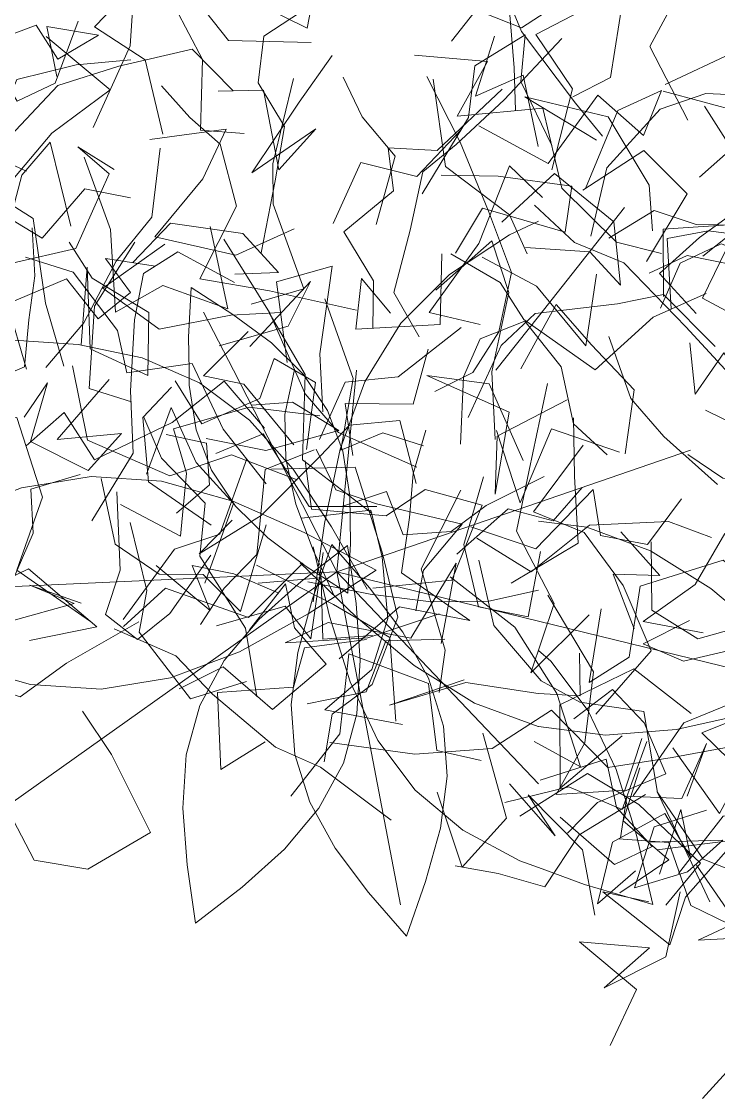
# Model space of a CAD drawing. Header units: metres. Extents: x 0 to 46.1, y -33.1 to 1.9.
# Drawn here: x 41.743 to 42.089, y -20.361 to -19.827 of the extents above; entities that cross this region are included whole.
import ezdxf

# ---------------------------------------------------------------- set-up
doc = ezdxf.new("R2010")
doc.units = ezdxf.units.M
doc.header["$LTSCALE"] = 0.02
doc.layers.add('AB_EXT_MASSIF', color=8, linetype='Continuous', lineweight=9)
doc.layers.add('BLOC_FEUILLAGE', color=7, linetype='Continuous', lineweight=13)
doc.layers.add('ARCHIBOOKS_ARBRE', color=7, linetype='Continuous')

# ---------------------------------------------------------------- blocks, each defined once
blk = doc.blocks.new('AB_ALPHA_11ed163862f4b453')
at = {"layer": 'BLOC_FEUILLAGE', "color": 8, "lineweight": 13, "true_color": 0x878787, "transparency": 33554585}
for points in [[(-1.1501, -0.0089), (-1.2528, -0.0525), (-1.2986, -0.128), (-1.354, -0.178), (-1.3929, -0.2722), (-1.4555, -0.337), (-1.4876, -0.2832)], [(-1.4609, -0.3551), (-1.5456, -0.2967), (-1.5539, -0.2079), (-1.5642, -0.1589), (-1.6355, -0.0794), (-1.6917, -0.0307)], [(-1.5211, -0.0907), (-1.4232, -0.0669), (-1.5066, -0.1182), (-1.5953, -0.1606), (-1.6517, -0.2359), (-1.7453, -0.2959)], [(-1.7595, -0.0999), (-1.8043, -0.1332), (-1.8065, -0.217), (-1.7551, -0.2242), (-1.689, -0.1752)], [(-1.5819, -0.1146), (-1.579, -0.2264), (-1.5856, -0.2992), (-1.6354, -0.3712), (-1.5919, -0.4042)], [(-1.7488, -0.2183), (-1.7252, -0.1596), (-1.6774, -0.2034), (-1.736, -0.201), (-1.7356, -0.1508), (-1.7884, -0.139)], [(-1.7328, -0.1692), (-1.7023, -0.2683), (-1.7922, -0.2738), (-1.8908, -0.3034), (-1.8693, -0.3498), (-1.9134, -0.4465), (-1.9371, -0.5245)], [(-2.0249, -0.1837), (-1.9313, -0.2339), (-1.8468, -0.2512), (-1.7538, -0.2284), (-1.677, -0.2494), (-1.5894, -0.2815), (-1.5746, -0.3524)], [(-1.6771, -0.3499), (-1.6454, -0.2607), (-1.6759, -0.1919), (-1.6214, -0.1793)], [(-1.6603, -0.251), (-1.7206, -0.2192), (-1.7924, -0.1945), (-1.8737, -0.2506), (-1.8441, -0.2962)], [(-1.9927, -0.3928), (-2.0627, -0.3318), (-1.9715, -0.3936), (-1.8976, -0.3391), (-1.8518, -0.2971), (-1.7999, -0.282), (-1.8351, -0.3835)], [(-1.7517, -0.354), (-1.7742, -0.3058), (-1.7601, -0.3551), (-1.845, -0.4101), (-1.9211, -0.3824), (-1.9703, -0.3115)], [(-1.6459, -0.2986), (-1.6379, -0.3508), (-1.6242, -0.3992), (-1.6494, -0.4748), (-1.7366, -0.5253), (-1.6721, -0.5851), (-1.5944, -0.664)], [(-1.7748, -0.3205), (-1.7962, -0.4138), (-1.8467, -0.5033), (-1.7796, -0.5076), (-1.7277, -0.5754), (-1.6904, -0.4781)], [(-1.4371, -0.316), (-1.5059, -0.3164), (-1.5435, -0.3609), (-1.5454, -0.4243), (-1.592, -0.4745), (-1.6551, -0.5397)], [(-1.155, -0.3192), (-1.2345, -0.3682), (-1.2839, -0.4093), (-1.232, -0.4818), (-1.1705, -0.4817), (-1.2292, -0.4443)], [(-1.8956, -0.3302), (-1.8732, -0.3764), (-1.7954, -0.354), (-1.7541, -0.3944)], [(-1.6046, -0.5373), (-1.6832, -0.5252), (-1.7549, -0.4514), (-1.6659, -0.4233), (-1.608, -0.3877), (-1.6943, -0.3468)], [(-1.4478, -0.3827), (-1.5138, -0.4087), (-1.6107, -0.4505), (-1.5144, -0.448), (-1.5807, -0.4655), (-1.5426, -0.3721), (-1.5907, -0.3425)], [(-1.8765, -0.3591), (-1.906, -0.4108), (-1.9424, -0.4526), (-1.9783, -0.4985), (-2.0861, -0.4796), (-2.1035, -0.5755), (-2.1451, -0.6156)], [(-1.9566, -0.5137), (-1.8868, -0.4928), (-1.8118, -0.4504), (-1.7447, -0.4288), (-1.6896, -0.3629)], [(-1.9033, -0.385), (-1.8639, -0.4331), (-1.8572, -0.5234), (-1.8758, -0.5739), (-1.8015, -0.6084), (-1.8139, -0.6976), (-1.8062, -0.7836)], [(-1.5034, -0.3803), (-1.5828, -0.455), (-1.6098, -0.4972), (-1.6352, -0.6063), (-1.7001, -0.5866)], [(-1.294, -0.5636), (-1.2667, -0.5183), (-1.2157, -0.4242), (-1.1663, -0.3746)], [(-1.2046, -0.4468), (-1.2154, -0.3824), (-1.2345, -0.4858), (-1.2268, -0.5965), (-1.2211, -0.6492)], [(-1.8478, -0.3992), (-1.8481, -0.452), (-1.8124, -0.5262), (-1.8561, -0.591), (-1.8979, -0.5242), (-1.8459, -0.4372), (-1.9048, -0.514)], [(-1.5162, -0.5884), (-1.4505, -0.5299), (-1.4582, -0.4665), (-1.4509, -0.4125)], [(-1.7742, -0.4825), (-1.8209, -0.4407), (-1.818, -0.4927), (-1.8693, -0.4986), (-1.8751, -0.4353), (-1.9536, -0.4214), (-1.978, -0.5024)], [(-1.1205, -0.4815), (-1.1589, -0.4154), (-1.2168, -0.4152), (-1.314, -0.4483)], [(-1.362, -0.4376), (-1.2904, -0.4939), (-1.3589, -0.5301), (-1.2641, -0.5798), (-1.2984, -0.6758), (-1.2782, -0.7691), (-1.2386, -0.8112)], [(-1.8908, -0.6074), (-1.926, -0.5648), (-1.8648, -0.4828), (-1.7794, -0.4435)], [(-1.7952, -0.463), (-1.7293, -0.4479), (-1.6611, -0.5076), (-1.6503, -0.5719), (-1.6969, -0.5443)], [(-1.0502, -0.4483), (-1.1456, -0.5059), (-1.2215, -0.4984), (-1.2203, -0.5799), (-1.2964, -0.6499)], [(-1.7495, -0.4658), (-1.8438, -0.4697), (-1.8127, -0.5503), (-1.7287, -0.5842), (-1.675, -0.6152)], [(-0.9759, -0.5122), (-1.0488, -0.4614), (-1.104, -0.5167), (-1.1731, -0.5936), (-1.2252, -0.5884)], [(-2.0826, -0.8067), (-2.1238, -0.7051), (-2.0476, -0.6463), (-2.0207, -0.5462), (-2.0837, -0.5189), (-2.1632, -0.4772)], [(-1.5681, -0.8014), (-1.5156, -0.8073), (-1.4611, -0.783), (-1.4079, -0.7294), (-1.3903, -0.6501), (-1.3734, -0.5593), (-1.3636, -0.4684)], [(-1.3586, -0.4756), (-1.4048, -0.5746), (-1.3709, -0.6681), (-1.3791, -0.7207)], [(-1.2947, -0.6165), (-1.2623, -0.532), (-1.3261, -0.522), (-1.2658, -0.4723)], [(-2.0126, -0.7044), (-1.9238, -0.6618), (-1.8844, -0.5954), (-1.8324, -0.5241), (-1.7916, -0.4817), (-1.7413, -0.4827), (-1.703, -0.5527)], [(-1.4476, -0.5873), (-1.348, -0.5393), (-1.3063, -0.4897), (-1.233, -0.4913), (-1.2691, -0.5373), (-1.2798, -0.6247)], [(-1.1215, -0.6903), (-1.1111, -0.5881), (-1.0255, -0.5408), (-0.95, -0.4858)], [(-1.6847, -0.5006), (-1.6868, -0.6076), (-1.7046, -0.7164), (-1.6958, -0.7791), (-1.6378, -0.8681)], [(-1.5899, -0.6938), (-1.5571, -0.6448), (-1.5549, -0.574), (-1.4754, -0.5649), (-1.4518, -0.5164), (-1.4028, -0.5522), (-1.2936, -0.5328)], [(-1.5605, -0.5582), (-1.4902, -0.5134), (-1.4416, -0.5655), (-1.3637, -0.5471)], [(-1.1973, -0.5201), (-1.2989, -0.545), (-1.3789, -0.5588), (-1.4321, -0.565), (-1.4848, -0.6171), (-1.5438, -0.6707), (-1.5475, -0.734)], [(-2.0129, -0.5509), (-1.9656, -0.5308), (-2.0225, -0.5803), (-1.9822, -0.6495), (-1.9225, -0.6333), (-1.9936, -0.5963), (-1.899, -0.5688)], [(-1.9277, -0.53), (-1.9627, -0.6175), (-1.9011, -0.7102), (-1.8224, -0.7301), (-1.771, -0.8005)], [(-2.1396, -0.5528), (-2.1698, -0.6527), (-2.2179, -0.7424), (-2.1633, -0.7545), (-2.0865, -0.7784), (-2.1205, -0.7292), (-2.079, -0.7827)], [(-1.3425, -0.5549), (-1.2959, -0.6408), (-1.1981, -0.6036), (-1.1779, -0.6762), (-1.1288, -0.6414), (-1.1876, -0.6331), (-1.2739, -0.6922)], [(-1.2328, -0.7814), (-1.2055, -0.7316), (-1.2019, -0.6329), (-1.2753, -0.5559), (-1.23, -0.6495)], [(-2.0301, -0.5817), (-1.9682, -0.573), (-1.9685, -0.6424), (-1.8623, -0.6562), (-1.7804, -0.6484), (-1.7701, -0.7246)], [(-1.7021, -0.6714), (-1.6586, -0.5804), (-1.5903, -0.6019), (-1.6624, -0.6846), (-1.6984, -0.747)], [(-1.4532, -0.6715), (-1.3948, -0.6431), (-1.3246, -0.724), (-1.2868, -0.6805), (-1.3564, -0.6203), (-1.4152, -0.5808)], [(-1.7508, -0.762), (-1.762, -0.665), (-1.7983, -0.6289), (-1.7218, -0.613)], [(-1.7617, -0.6084), (-1.6766, -0.6345), (-1.6233, -0.6031), (-1.7302, -0.6297)], [(-1.6873, -0.6076), (-1.6915, -0.6964), (-1.7521, -0.7831), (-1.7157, -0.8855)], [(-1.8911, -0.7897), (-1.927, -0.7019), (-1.8895, -0.6314), (-1.8393, -0.6192)], [(-1.8312, -0.6151), (-1.8325, -0.6775), (-1.7548, -0.6906), (-1.7132, -0.6586), (-1.6864, -0.7116), (-1.7407, -0.7753)], [(-1.4758, -0.7626), (-1.5207, -0.7154), (-1.4221, -0.6775), (-1.3378, -0.6174), (-1.3247, -0.6724)], [(-2.2205, -0.663), (-2.1374, -0.7146), (-2.0821, -0.6775), (-2.0544, -0.63), (-1.9932, -0.6483)], [(-1.9598, -0.999), (-1.9251, -0.9198), (-1.924, -0.8141), (-1.8824, -0.7624), (-1.8976, -0.6864), (-1.8883, -0.6318)], [(-1.9242, -0.6926), (-1.8532, -0.6401), (-1.8647, -0.7142), (-1.8531, -0.782), (-1.937, -0.8457)], [(-1.6164, -0.8506), (-1.6502, -0.8096), (-1.7057, -0.7991), (-1.6442, -0.733), (-1.62, -0.6307)], [(-1.5611, -0.69), (-1.5682, -0.6344), (-1.6083, -0.6832), (-1.5172, -0.7354), (-1.4678, -0.6632)], [(-1.0867, -0.8152), (-1.0557, -0.7233), (-1.0037, -0.7518), (-1.0245, -0.6513), (-1.1208, -0.6377)], [(-1.1275, -0.6434), (-1.0592, -0.7192), (-1.0594, -0.7983), (-1.1115, -0.8204)], [(-1.8336, -0.8264), (-1.919, -0.8991), (-1.9327, -0.8355), (-1.9784, -0.8054), (-2.0039, -0.7442), (-1.9741, -0.6668)], [(-1.9716, -0.7069), (-1.9306, -0.7802), (-1.8817, -0.7187), (-1.8654, -0.6637), (-1.772, -0.6924), (-1.7042, -0.7491)], [(-1.8768, -0.6646), (-1.8408, -0.7011), (-1.8658, -0.7464), (-1.9192, -0.7533)], [(-1.3763, -0.713), (-1.3122, -0.7612), (-1.303, -0.8165), (-1.267, -0.7462), (-1.2962, -0.6556), (-1.3839, -0.6708)], [(-0.8932, -0.8304), (-0.9729, -0.7674), (-1.01, -0.7279), (-1.0847, -0.6745), (-1.1428, -0.6599), (-1.2377, -0.685), (-1.3006, -0.7453)], [(-1.4583, -0.669), (-1.4262, -0.7323), (-1.4267, -0.787), (-1.3865, -0.8872), (-1.2905, -0.8717), (-1.2194, -0.883)], [(-1.3385, -0.6751), (-1.3219, -0.7409), (-1.2844, -0.7953), (-1.2632, -0.904), (-1.2497, -0.9821), (-1.2862, -1.0323)], [(-2.0317, -0.8411), (-2.1348, -0.8352), (-2.2061, -0.8388), (-2.2689, -0.7585), (-2.2345, -0.6923)], [(-1.9117, -0.8205), (-1.994, -0.8534), (-2.0452, -0.8587), (-2.0617, -0.8109), (-2.0163, -0.775), (-1.9669, -0.6908)], [(-1.8378, -0.6957), (-1.7837, -0.7489), (-1.6943, -0.7774), (-1.7235, -0.7165), (-1.7681, -0.692)], [(-1.5375, -0.8923), (-1.4954, -0.8197), (-1.4243, -0.7487), (-1.4071, -0.6834), (-1.4987, -0.6969)], [(-1.3205, -0.7887), (-1.3801, -0.856), (-1.3911, -0.7609), (-1.4278, -0.6938)], [(-1.2599, -0.8095), (-1.1717, -0.7665), (-1.1876, -0.6919), (-1.278, -0.6922)], [(-1.0945, -0.6871), (-1.0956, -0.7933), (-1.0612, -0.8678), (-1.1223, -0.8638), (-1.1748, -0.8191), (-1.2227, -0.7996), (-1.2664, -0.8753)], [(-2.1582, -0.7868), (-2.079, -0.8181), (-2.111, -0.7115), (-2.176, -0.7033)], [(-1.8381, -0.718), (-1.7755, -0.7295), (-1.7764, -0.8364), (-1.7061, -0.8821)], [(-1.9737, -0.7318), (-2.0022, -0.8138), (-2.0384, -0.8524), (-2.0301, -0.9563), (-1.9602, -0.976)], [(-1.7204, -0.7737), (-1.655, -0.7312), (-1.5962, -0.7615), (-1.4974, -0.753)], [(-2.0467, -0.8282), (-1.9455, -0.7896), (-1.8884, -0.8047), (-1.8095, -0.7446)], [(-1.5462, -0.753), (-1.5991, -0.8003), (-1.6696, -0.7534), (-1.6966, -0.8127)], [(-1.2831, -0.7597), (-1.2175, -0.7616), (-1.1832, -0.8043), (-1.1372, -0.8355), (-1.1545, -0.914)], [(-1.7332, -0.7806), (-1.7971, -0.768), (-1.8635, -0.8509), (-1.9204, -0.8638), (-1.9695, -0.8858)], [(-1.7905, -0.7718), (-1.702, -0.8264), (-1.7315, -0.9329), (-1.7591, -1.0114), (-1.8312, -1.0642), (-1.8929, -1.0678), (-1.9334, -1.1123)], [(-1.866, -0.7982), (-1.9229, -0.8112), (-1.8326, -0.8133), (-1.7308, -0.7913), (-1.6797, -0.779), (-1.624, -0.8081), (-1.6496, -0.8845)], [(-1.7497, -0.7862), (-1.7758, -0.8406), (-1.7027, -0.8982), (-1.6443, -0.8971), (-1.5956, -0.9517), (-1.6779, -1.0092), (-1.7656, -0.9644)], [(-1.7304, -0.7813), (-1.7376, -0.837), (-1.7047, -0.8788), (-1.6293, -0.9582), (-1.7006, -0.9796), (-1.7361, -1.0167)], [(-1.4314, -0.9839), (-1.4455, -0.9288), (-1.4199, -0.8613), (-1.4269, -0.7893), (-1.4851, -0.7773), (-1.5282, -0.8059), (-1.5769, -0.8738)], [(-1.4359, -0.8995), (-1.5334, -0.89), (-1.5746, -0.9493), (-1.5046, -0.8732), (-1.5656, -0.7793), (-1.5064, -0.8303), (-1.5228, -0.9331)], [(-1.5507, -0.8511), (-1.4679, -0.7984), (-1.4108, -0.7882), (-1.3186, -0.8338), (-1.2647, -0.8552), (-1.2458, -0.9441)], [(-1.1768, -1.04), (-1.1774, -0.9737), (-1.2264, -0.8852), (-1.1388, -0.8326), (-1.2206, -0.7869), (-1.2659, -0.8571)], [(-1.9756, -0.7945), (-1.9497, -0.8775), (-1.9381, -0.8186), (-1.9006, -0.8556), (-1.8667, -0.9062)], [(-1.4632, -0.8362), (-1.383, -0.7933), (-1.3733, -0.8591), (-1.3593, -0.9345), (-1.4122, -0.9952)], [(-1.091, -0.9689), (-1.0809, -0.8904), (-1.085, -0.8149), (-1.1886, -0.8202), (-1.2542, -0.8306), (-1.2433, -0.8971)], [(-2.051, -0.8358), (-1.9811, -0.8242), (-1.9148, -0.9107), (-1.8214, -0.8909)], [(-1.1054, -0.8351), (-1.1587, -0.9269), (-1.1312, -0.9944), (-1.185, -0.9388), (-1.1481, -0.895), (-1.2136, -0.8308), (-1.2648, -0.8233)], [(-1.1876, -1.072), (-1.1356, -0.9867), (-1.1313, -0.9007), (-1.1325, -0.8216), (-1.0358, -0.8652), (-1.113, -0.8338), (-1.1976, -0.8418)], [(-2.0621, -0.8317), (-2.0163, -0.9014), (-2.004, -0.9662), (-1.9743, -1.0641), (-1.9411, -1.1153), (-1.9032, -1.2182)], [(-1.6034, -0.8356), (-1.6464, -0.8725), (-1.6795, -0.9154), (-1.7252, -0.9679), (-1.6863, -1.0636), (-1.7505, -1.0017), (-1.8484, -1.0152)], [(-1.2767, -0.8674), (-1.2259, -0.8337), (-1.1701, -0.8417), (-1.1162, -0.9121), (-1.0249, -0.8472)], [(-1.7925, -0.843), (-1.7149, -0.8819), (-1.7346, -0.9384), (-1.7704, -1.0058), (-1.8214, -1.0485), (-1.8977, -1.0583), (-1.8268, -1.1264)], [(-2.1507, -0.896), (-2.1501, -0.9607), (-2.162, -1.0681), (-2.2519, -1.064), (-2.3019, -1.0184), (-2.2925, -0.9175), (-2.2681, -0.8681)], [(-1.8313, -1.1181), (-1.7812, -1.027), (-1.8174, -0.9549), (-1.8708, -0.8617)], [(-1.7401, -0.8591), (-1.6861, -0.873), (-1.6979, -0.9293), (-1.6455, -0.9584), (-1.5917, -0.9549), (-1.5117, -0.9639)], [(-1.35, -0.862), (-1.3688, -0.9413), (-1.3599, -1.0033), (-1.3366, -1.0894)], [(-1.8814, -0.8815), (-1.8124, -0.9188), (-1.8519, -0.9834), (-1.7978, -1.0134)], [(-1.5582, -1.1384), (-1.6584, -1.1592), (-1.5872, -1.103), (-1.5772, -1.0021), (-1.523, -0.9471), (-1.4452, -0.8694)], [(-1.2989, -1.0041), (-1.2465, -1.0919), (-1.1568, -1.1467), (-1.1175, -1.0896), (-1.0269, -1.0233), (-1.0339, -0.9378), (-0.9714, -0.8746)], [(-1.9535, -0.8979), (-1.8688, -0.9238), (-1.8644, -0.9752), (-1.793, -0.8938)], [(-1.417, -0.9896), (-1.4718, -0.9193), (-1.5544, -0.9753), (-1.53, -0.8839)], [(-2.0353, -0.9382), (-1.9745, -0.945), (-1.952, -1.0229), (-1.8655, -1.012), (-1.8739, -0.9528), (-1.8535, -0.9008), (-1.9221, -0.9243)], [(-1.767, -1.1178), (-1.7322, -1.0779), (-1.702, -0.9769), (-1.6075, -0.9219)], [(-1.5664, -1.0396), (-1.6231, -1.0992), (-1.6683, -1.0552), (-1.6411, -0.9804), (-1.575, -0.9235)], [(-1.6181, -1.0524), (-1.5212, -1.0562), (-1.4798, -0.9843), (-1.4416, -0.9229)], [(-1.2699, -0.9234), (-1.2986, -0.9803), (-1.2411, -0.9568), (-1.2407, -1.0451), (-1.1822, -1.1202)], [(-1.7316, -1.0681), (-1.6619, -0.9948), (-1.7599, -1.0421), (-1.8352, -0.9697), (-1.8938, -0.9618), (-1.8042, -1.0126), (-1.7139, -1.0357)], [(-1.4498, -0.9578), (-1.5469, -0.9935), (-1.5078, -1.0492), (-1.5029, -1.1307), (-1.518, -1.2179), (-1.6184, -1.2462)], [(-1.8068, -1.0132), (-1.8768, -0.9801), (-1.9149, -1.0138), (-1.9975, -0.9679), (-2.0463, -1.05), (-1.9815, -1.0514)], [(-1.4797, -1.0012), (-1.5324, -1.0161), (-1.5708, -0.9733), (-1.6551, -0.9856)], [(-1.6219, -0.9668), (-1.5693, -1.0337), (-1.4694, -1.0105), (-1.493, -1.0633), (-1.4501, -1.1047), (-1.3839, -1.0801)], [(-1.6234, -0.9826), (-1.5897, -1.0543), (-1.4973, -1.0451), (-1.4126, -1.0947), (-1.3788, -1.1407)], [(-1.701, -1.2328), (-1.6701, -1.2905), (-1.6451, -1.1984), (-1.644, -1.101), (-1.6773, -1.005)], [(-1.6073, -1.3693), (-1.5666, -1.2758), (-1.6271, -1.2227), (-1.6531, -1.1746), (-1.6649, -1.0851), (-1.6362, -1.0067)], [(-1.9912, -1.1254), (-1.8984, -1.0935), (-1.8349, -1.0163), (-1.7719, -1.1012), (-1.8084, -1.1764), (-1.7693, -1.2169)], [(-1.7251, -1.0662), (-1.7874, -1.028), (-1.8425, -1.0675), (-1.9119, -1.0405)], [(-1.1576, -1.1308), (-1.2596, -1.1374), (-1.3268, -1.0867), (-1.3473, -1.0382)], [(-1.5207, -1.1833), (-1.5057, -1.1123), (-1.4583, -1.1452), (-1.4694, -1.0735)], [(-1.588, -1.0901), (-1.5922, -1.2006), (-1.6493, -1.2686), (-1.7139, -1.303), (-1.6398, -1.3448), (-1.5873, -1.3026)], [(-1.9144, -1.0957), (-1.8338, -1.1656), (-1.7495, -1.2117), (-1.662, -1.2118), (-1.642, -1.3099), (-1.5684, -1.3427), (-1.4776, -1.3805)], [(-1.5945, -1.1717), (-1.6226, -1.2165), (-1.6648, -1.1857), (-1.7322, -1.1253), (-1.8272, -1.0974), (-1.7323, -1.1216)], [(-1.4444, -1.1041), (-1.49, -1.1757), (-1.4615, -1.2368), (-1.3719, -1.2648), (-1.3446, -1.1878), (-1.275, -1.1939), (-1.2471, -1.1498)], [(-1.366, -1.2238), (-1.3819, -1.1721), (-1.4858, -1.1432), (-1.5453, -1.2093), (-1.6041, -1.2085), (-1.5418, -1.1402)], [(-1.3621, -1.1455), (-1.4276, -1.1785), (-1.5067, -1.1819), (-1.4517, -1.2341)], [(-1.7491, -1.1895), (-1.7818, -1.2938), (-1.8611, -1.3151), (-1.8364, -1.2201)], [(-1.6058, -1.2864), (-1.7057, -1.2992), (-1.6496, -1.2124), (-1.5482, -1.2249), (-1.5187, -1.3101)], [(-1.4579, -1.212), (-1.5215, -1.2049), (-1.4914, -1.2501), (-1.4194, -1.2762), (-1.4652, -1.3277), (-1.533, -1.3147), (-1.6348, -1.3566)], [(-1.7284, -1.3508), (-1.6766, -1.3393), (-1.5859, -1.3557), (-1.5742, -1.288), (-1.5844, -1.2319), (-1.6447, -1.2361)], [(-1.7554, -1.2601), (-1.7431, -1.3454), (-1.7433, -1.2843), (-1.724, -1.3783), (-1.7553, -1.4548)], [(-1.7729, -1.2766), (-1.6956, -1.3035), (-1.6554, -1.363), (-1.584, -1.3091)], [(-1.7251, -1.3291), (-1.7006, -1.4154), (-1.6491, -1.4219), (-1.6599, -1.3572), (-1.6381, -1.3001), (-1.7211, -1.277)], [(-1.621, -1.3635), (-1.7173, -1.3606), (-1.7884, -1.3914), (-1.8279, -1.346), (-1.8675, -1.3089)], [(-1.6748, -1.4922), (-1.6102, -1.4722), (-1.6348, -1.3691), (-1.6673, -1.3025), (-1.7664, -1.301)], [(-1.6087, -1.3317), (-1.6619, -1.3756), (-1.6409, -1.4471), (-1.7142, -1.4481)], [(-1.561, -1.3334), (-1.5568, -1.433), (-1.48, -1.3909), (-1.4559, -1.4707)], [(-1.335, -1.5423), (-1.4128, -1.5094), (-1.4872, -1.4557), (-1.5049, -1.4082), (-1.5208, -1.337), (-1.4117, -1.3587)], [(-1.5787, -1.3934), (-1.523, -1.3515), (-1.5858, -1.392), (-1.6415, -1.3523), (-1.6764, -1.3914)], [(-1.5446, -1.5539), (-1.6048, -1.4698), (-1.6071, -1.3683), (-1.6195, -1.4662), (-1.6266, -1.5184)], [(-1.6829, -1.4359), (-1.745, -1.4444), (-1.6879, -1.3907), (-1.6137, -1.3964), (-1.6164, -1.4589), (-1.5944, -1.4028), (-1.6601, -1.4557)], [(-1.6484, -1.4161), (-1.5712, -1.4631), (-1.6296, -1.4723), (-1.6957, -1.4529), (-1.6338, -1.4027), (-1.5682, -1.4209)], [(-1.6793, -1.3912), (-1.6291, -1.4292), (-1.649, -1.5096), (-1.6218, -1.5549)], [(-1.6465, -1.4289), (-1.5573, -1.4716), (-1.6488, -1.4973), (-1.6974, -1.5361), (-1.7312, -1.4359), (-1.6902, -1.4773)], [(-1.6402, -1.4679), (-1.555, -1.4382), (-1.4629, -1.4873), (-1.4273, -1.5273), (-1.4036, -1.5743), (-1.4411, -1.6392)], [(-1.6509, -1.4879), (-1.7097, -1.5459), (-1.7946, -1.5366), (-1.7205, -1.5254), (-1.7895, -1.4721), (-1.7623, -1.56), (-1.8276, -1.6007)], [(-1.3563, -1.6422), (-1.4116, -1.5961), (-1.4623, -1.6394), (-1.5232, -1.6527), (-1.5613, -1.614), (-1.6132, -1.5604), (-1.6158, -1.4714)], [(-1.5189, -1.5741), (-1.5691, -1.6055), (-1.6646, -1.5505), (-1.5571, -1.5656), (-1.4816, -1.5569)], [(-1.5505, -1.6103), (-1.5892, -1.6601), (-1.6877, -1.6973), (-1.7671, -1.7182)]]:
    blk.add_lwpolyline(points, dxfattribs=at)

msp = doc.modelspace()

# ---------------------------------------------------------------- linework, layer by layer
at = {"layer": 'AB_EXT_MASSIF', "lineweight": 9, "true_color": 0x606060, "transparency": 33554597}
for points in [[(42.22, -19.78), (42.08007, -19.90421)], [(42, -19.9733), (42.04271, -19.91917)], [(41.91735, -20), (41.93178, -19.97662), (41.95584, -19.95246), (41.98559, -19.93278), (42, -19.92592)], [(41.82656, -20), (41.8263, -19.98357), (41.8276, -19.95895), (41.84835, -19.97225), (41.86744, -19.98641), (41.88122, -20)], [(41.84867, -20), (41.83382, -19.97108)], [(41.97892, -20), (42, -19.9733)], [(41.71007, -20), (41.70146, -19.98491), (41.73714, -19.98486), (41.77146, -19.98717), (41.80324, -19.99384), (41.8174, -20)], [(41.8174, -20), (41.83171, -20.00622), (41.85661, -20.02478), (41.8782, -20.04904), (41.89726, -20.07767), (41.91494, -20.10866)], [(41.90545, -20.11062), (41.88469, -20.09732), (41.86561, -20.08316), (41.84963, -20.06741), (41.83771, -20.04958), (41.83017, -20.02949), (41.82668, -20.00733), (41.82656, -20)], [(41.9, -20.1), (41.84867, -20)], [(41.89881, -20.11219), (41.88827, -20.08919), (41.87965, -20.06638), (41.8746, -20.04391), (41.8742, -20.0219), (41.87883, -20.00038), (41.879, -20)], [(41.88122, -20), (41.88341, -20.00216), (41.89534, -20.01999), (41.90288, -20.04008), (41.90636, -20.06224), (41.90675, -20.086), (41.90545, -20.11062)], [(41.88825, -20.11489), (41.89377, -20.07609), (41.90164, -20.03915), (41.91387, -20.00564), (41.91735, -20)], [(41.9, -20.1), (41.90973, -20)], [(42, -20.06559), (42.07554, -20.03959)], [(41.91946, -20.09911), (41.88564, -20.12092), (41.85167, -20.13965), (41.81744, -20.1527), (41.78287, -20.15831), (41.74793, -20.15589), (41.71265, -20.14603), (41.67711, -20.13049), (41.64143, -20.11186), (41.67525, -20.09005), (41.70922, -20.07132), (41.74345, -20.05828), (41.77802, -20.05266), (41.81296, -20.05509), (41.84824, -20.06494), (41.88378, -20.08049), (41.91946, -20.09911)], [(41.9, -20.1), (42, -20.06559)], [(42, -20.07489), (42.02403, -20.0779), (42.05565, -20.08962), (42.08557, -20.1083), (42.11419, -20.1323), (42.14211, -20.15918), (42.10494, -20.17016), (42.06848, -20.17825), (42.03331, -20.18102), (42, -20.17685)], [(41.90528, -20.08687), (41.90948, -20.1158), (41.91161, -20.14389), (41.9099, -20.17044), (41.90318, -20.19497), (41.89104, -20.21732), (41.87389, -20.23765), (41.8529, -20.25644), (41.82983, -20.27439), (41.82563, -20.24547), (41.8235, -20.21738), (41.82521, -20.19083), (41.83193, -20.1663), (41.84407, -20.14395), (41.86123, -20.12362), (41.88222, -20.10483), (41.90528, -20.08687)], [(41.8974, -20.08639), (41.91617, -20.10799), (41.93279, -20.13), (41.94544, -20.15277), (41.95289, -20.17653), (41.95472, -20.20136), (41.95135, -20.22719), (41.94401, -20.25377), (41.93451, -20.28077), (41.91574, -20.25917), (41.89912, -20.23716), (41.88648, -20.21439), (41.87903, -20.19063), (41.8772, -20.1658), (41.88057, -20.13997), (41.88791, -20.11339), (41.8974, -20.08639)], [(42, -20.24675), (41.99085, -20.24338), (41.96245, -20.22814), (41.9388, -20.20839), (41.92028, -20.18375), (41.90651, -20.15462), (41.89637, -20.12203), (41.88819, -20.08757)], [(42, -20.17685), (41.99985, -20.17683), (41.96823, -20.16511), (41.93831, -20.14643), (41.90969, -20.12243), (41.88178, -20.09555)], [(41.9, -20.1), (41.66367, -20.11084)], [(41.9, -20.1), (41.71168, -20.23361)], [(41.9, -20.1), (41.93154, -20.26522)], [(41.9, -20.1), (42, -20.20524)], [(41.9, -20.1), (42, -20.12444)], [(42, -20.10918), (41.97547, -20.11457), (41.94672, -20.11495), (41.91653, -20.11111), (41.88554, -20.10498)], [(42, -20.12444), (42.12128, -20.15409)], [(42, -20.13906), (42.00626, -20.14429), (42.02478, -20.16892), (42.03855, -20.19806), (42.04869, -20.23064), (42.05687, -20.2651), (42.02288, -20.25517), (42, -20.24675)]]:
    msp.add_lwpolyline(points, dxfattribs=at)

# ---------------------------------------------------------------- block references
at = {"layer": 'ARCHIBOOKS_ARBRE', "transparency": 33554687, "xscale": 0.4, "yscale": 0.4, "rotation": 33}
msp.add_blockref('AB_ALPHA_11ed163862f4b453', (42.3, -19.4), dxfattribs=at)

doc.saveas('drawing.dxf')
